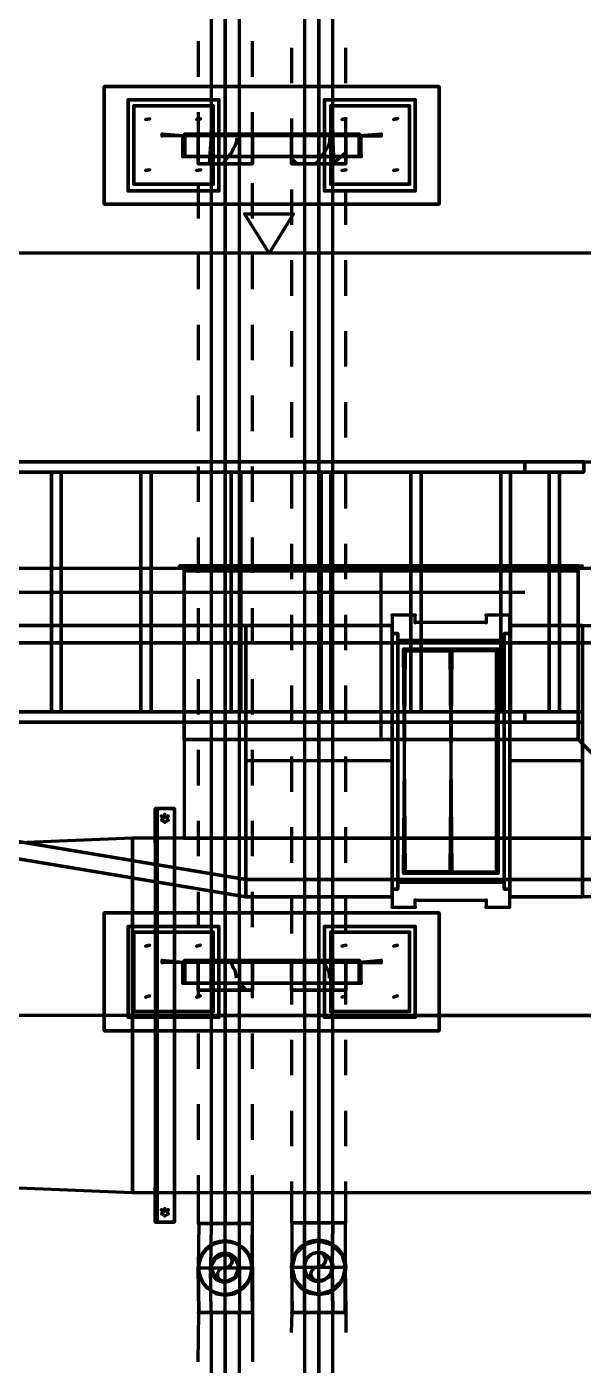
# Model space of a CAD drawing. Extents: x 0 to 1153, y 0 to 816.
# Drawn here: x 424.89 to 434.04, y 579 to 600.99 of the extents above; entities that cross this region are included whole.
import ezdxf

# ---------------------------------------------------------------- set-up
doc = ezdxf.new("R2010")
doc.units = 0
doc.header["$MEASUREMENT"] = 0
for name, color, linetype in [('Electrical', 7, 'Continuous'), ('Hatch', 7, 'Continuous'), ('HVAC', 7, 'Continuous'), ('PIPE', 7, 'Continuous')]:
    doc.layers.add(name, color=color, linetype=linetype)

msp = doc.modelspace()

# ---------------------------------------------------------------- linework, layer by layer
at = {"layer": 'Electrical', "color": 5, "linetype": 'Continuous', "lineweight": 211}
for points in [[(428.879, 597.27), (428.477, 597.916), (429.281, 597.916)], [(440.193, 597.27), (417.555, 597.27), (417.555, 592.095), (440.193, 592.095)]]:
    msp.add_lwpolyline(points, close=True, dxfattribs=at)
at = {"layer": 'Hatch', "color": 5, "linetype": 'Continuous', "lineweight": 211}
msp.add_line((403.204, 591.704), (433.081, 591.704), dxfattribs=at)
for points in [[(433.081, 593.672), (433.081, 593.841), (403.204, 593.841), (433.081, 593.841), (433.081, 593.672), (403.204, 593.672), (403.204, 593.841), (403.204, 593.672), (433.081, 593.672), (433.081, 593.841), (433.081, 593.672), (434.054, 593.672), (434.054, 593.841), (434.054, 593.672)], [(425.302, 589.735), (425.302, 593.672), (425.461, 593.672), (425.302, 593.672), (425.302, 589.735), (425.461, 589.735)], [(426.773, 589.735), (426.773, 593.672), (426.942, 593.672), (426.773, 593.672), (426.773, 589.735), (426.942, 589.735)], [(428.255, 589.735), (428.255, 593.672), (428.413, 593.672), (428.255, 593.672), (428.255, 589.735), (428.413, 589.735)], [(429.736, 589.735), (429.736, 593.672), (429.895, 593.672), (429.736, 593.672), (429.736, 589.735), (429.895, 589.735)], [(431.207, 589.735), (431.207, 593.672), (431.377, 593.672), (431.207, 593.672), (431.207, 589.735), (431.377, 589.735)], [(432.689, 589.735), (432.689, 593.672), (432.848, 593.672), (432.689, 593.672), (432.689, 589.735), (432.848, 589.735)], [(433.652, 589.735), (433.652, 593.672), (433.483, 593.672), (433.483, 589.735), (433.483, 593.672), (433.652, 593.672), (433.652, 589.735), (433.483, 589.735)], [(403.204, 589.566), (403.204, 589.735), (403.204, 589.566), (402.23, 589.566), (401.267, 588.603), (400.293, 588.603), (401.267, 588.603), (402.23, 589.566), (403.204, 589.566), (433.081, 589.566)]]:
    msp.add_lwpolyline(points, close=True, dxfattribs=at)
for points in [[(425.461, 589.735), (425.461, 593.672), (425.461, 589.735)], [(426.942, 589.735), (426.942, 593.672), (426.942, 589.735)], [(428.413, 589.735), (428.413, 593.672), (428.413, 589.735)], [(429.895, 589.735), (429.895, 593.672), (429.895, 589.735)], [(431.377, 589.735), (431.377, 593.672), (431.377, 589.735)], [(432.848, 589.735), (432.848, 593.672), (432.848, 589.735)], [(434.054, 593.841), (433.081, 593.841), (435.991, 593.841)], [(350.859, 588.603), (386.683, 588.603), (386.683, 588.761), (386.683, 588.603), (400.198, 588.603), (400.198, 588.761), (400.293, 588.761), (400.293, 588.603), (400.293, 588.761), (401.267, 588.761), (402.23, 589.735), (403.204, 589.735), (433.081, 589.735), (433.081, 589.566), (434.054, 589.566)], [(434.054, 589.735), (433.081, 589.735), (403.204, 589.735)], [(434.054, 589.566), (433.081, 589.566), (433.081, 589.735), (434.054, 589.735)], [(433.081, 589.735), (433.081, 589.566), (433.081, 589.735)]]:
    msp.add_lwpolyline(points, dxfattribs=at)
at = {"layer": 'HVAC', "color": 6, "linetype": 'Continuous', "lineweight": 211}
for p, q in [((429.334, 598.741), (429.249, 598.826)), ((430.72, 589.28), (430.72, 592.053)), ((430.9, 588.931), (428.498, 588.931)), ((434.033, 588.931), (432.837, 588.931)), ((430.138, 585.597), (430.086, 585.65)), ((428.509, 585.163), (428.392, 585.279))]:
    msp.add_line(p, q, dxfattribs=at)
msp.add_lwpolyline([(352.933, 582.168), (394.674, 582.168), (398.547, 581.999), (422.751, 581.999), (426.635, 581.84), (450.31, 581.84, 0.414674), (457.105, 588.634), (457.105, 605.123), (457.105, 610.944), (457.105, 614.553), (451.284, 614.553), (451.284, 610.944), (451.284, 605.123), (451.284, 588.634), (454.194, 588.634), (454.194, 605.123), (454.194, 588.634, -0.414213), (450.31, 584.75), (426.635, 584.75), (450.31, 584.75), (450.31, 581.84), (450.31, 587.661), (450.31, 584.75)], format="xyb", dxfattribs=at)
for points in [[(431.673, 600.011), (431.673, 598.075), (431.673, 600.011), (426.17, 600.011), (426.17, 598.075), (426.17, 600.011)], [(426.561, 598.297), (426.561, 599.789), (428.054, 599.789), (428.054, 598.297), (426.561, 598.297), (428.054, 598.297), (428.054, 599.789), (426.561, 599.789)], [(426.656, 599.694), (427.958, 599.694), (427.958, 598.403), (426.656, 598.403), (426.656, 599.694), (426.656, 598.403), (427.958, 598.403), (427.958, 599.694)], [(429.789, 598.297), (429.789, 599.789), (431.281, 599.789), (431.281, 598.297), (429.789, 598.297), (431.281, 598.297), (431.281, 599.789), (429.789, 599.789)], [(431.186, 599.694), (431.186, 598.403), (429.895, 598.403), (429.895, 599.694), (431.186, 599.694), (429.895, 599.694), (429.895, 598.403), (431.186, 598.403)], [(427.461, 599.197), (427.493, 599.228), (427.493, 598.858), (427.461, 598.858), (427.461, 599.197), (427.122, 599.197), (427.122, 599.228), (427.461, 599.197), (427.461, 598.858), (427.493, 598.858), (427.461, 599.197), (427.122, 599.228)], [(427.122, 599.197), (427.122, 599.197), (427.122, 599.228)], [(430.392, 598.858), (430.361, 598.858), (430.392, 598.858), (430.361, 599.228), (430.361, 598.858), (430.392, 598.858), (430.392, 599.197), (430.72, 599.197), (430.72, 599.228), (430.361, 599.197), (427.493, 599.197), (430.361, 599.228), (430.361, 598.858), (427.493, 598.858), (427.493, 599.228), (430.361, 599.228), (427.493, 599.228), (427.493, 598.858), (430.361, 598.858), (430.361, 599.228)], [(427.715, 598.741), (428.604, 598.741), (427.715, 598.741), (427.715, 599.228), (428.604, 599.228), (427.715, 599.228)], [(427.927, 598.741), (427.927, 599.228), (427.895, 598.741)], [(429.249, 598.741), (430.138, 598.741), (429.249, 598.741), (429.249, 599.228), (430.138, 599.228), (429.249, 599.228)], [(430.392, 599.197), (430.392, 599.197), (430.361, 599.228)], [(430.72, 599.228), (430.72, 599.197), (430.72, 599.228), (430.392, 599.197)], [(427.493, 598.858), (427.493, 598.858), (427.461, 598.858)], [(433.959, 592.116), (427.482, 592.116), (433.959, 592.116), (427.482, 592.116), (433.959, 592.137), (433.959, 592.053), (433.959, 592.137), (433.959, 592.053), (433.959, 592.137), (427.482, 592.137), (427.482, 592.053), (427.482, 592.137), (427.482, 592.053), (427.482, 592.116), (427.408, 592.116), (427.482, 592.137), (427.482, 592.116), (427.482, 592.137), (427.408, 592.137), (427.408, 592.116), (427.408, 592.137), (427.482, 592.116), (427.482, 592.053), (427.482, 592.137), (433.959, 592.116), (434.033, 592.116), (433.959, 592.137), (433.959, 592.053), (433.959, 592.116), (433.959, 592.053), (427.482, 592.053), (433.959, 592.053), (427.482, 592.053), (427.482, 592.116), (427.482, 592.053), (433.959, 592.053), (433.959, 592.116), (427.482, 592.116), (433.959, 592.116), (427.482, 592.116), (433.959, 592.137), (427.482, 592.137), (433.959, 592.137), (434.033, 592.137), (434.033, 592.137)], [(427.482, 589.28), (427.482, 587.661), (435.568, 587.661), (433.959, 589.28), (427.482, 589.28), (427.482, 587.661), (435.568, 587.661), (433.959, 589.28), (427.482, 589.28), (427.482, 589.28), (427.482, 587.661), (435.568, 587.661), (433.959, 589.28), (427.482, 589.28), (427.482, 587.661), (435.568, 587.661), (433.959, 589.28), (427.482, 589.28), (427.482, 589.28), (427.482, 587.661), (435.568, 587.661), (433.959, 589.28), (427.482, 589.28), (427.482, 587.661), (435.568, 587.661), (433.959, 589.28), (433.959, 592.053), (433.959, 589.28), (427.482, 589.28), (433.959, 589.28), (427.482, 589.28), (427.482, 592.053), (433.959, 592.053), (427.482, 592.053)], [(427.482, 592.053), (433.959, 592.053), (427.482, 592.053), (433.959, 592.053)], [(432.837, 591.323), (432.446, 591.323), (432.446, 591.206), (431.281, 591.206), (431.281, 591.323), (430.9, 591.323), (430.9, 586.528), (431.281, 586.528), (431.281, 586.645), (432.446, 586.645), (432.446, 586.528), (432.837, 586.528), (432.837, 591.323), (432.446, 591.323), (432.446, 591.206), (431.281, 591.206), (431.281, 591.323), (430.9, 591.323), (430.9, 586.528), (431.281, 586.528), (431.281, 586.645), (432.446, 586.645), (432.446, 586.528), (432.837, 586.528)], [(430.9, 591.153), (430.9, 586.698), (430.9, 591.153), (428.498, 591.153), (428.498, 586.698), (428.498, 591.153), (428.498, 586.698), (424.624, 587.343), (424.624, 591.153), (424.624, 587.343), (428.498, 586.698), (428.498, 591.153), (424.624, 591.153), (424.074, 591.153), (424.624, 591.153), (428.498, 591.153)], [(430.9, 586.825), (430.9, 591.026), (430.996, 591.026), (430.9, 591.026), (430.9, 586.825), (430.996, 586.825)], [(432.742, 586.825), (432.742, 591.026), (432.837, 591.026), (432.742, 591.026), (432.742, 586.825), (432.837, 586.825)], [(428.498, 586.983), (428.498, 590.868), (424.624, 590.868), (424.624, 587.629), (424.624, 590.868), (428.498, 590.868), (428.498, 586.983), (424.624, 587.629)], [(430.996, 586.941), (430.996, 590.91), (432.742, 590.91), (430.996, 590.91), (430.996, 586.941), (432.742, 586.941)], [(434.033, 590.868), (432.837, 590.868), (434.033, 590.868), (434.033, 586.983)], [(431.853, 587.11), (431.123, 587.11), (431.091, 590.772), (432.647, 590.772), (432.647, 587.079), (431.091, 587.079), (431.123, 590.741), (431.853, 590.741), (431.885, 587.11), (432.615, 587.11), (432.615, 590.741), (431.885, 590.741)], [(427.038, 588.148), (427.038, 581.353), (427.006, 588.148), (427.323, 588.148), (427.006, 588.148), (427.006, 581.353), (427.323, 581.353), (427.006, 581.353)], [(431.673, 586.433), (431.673, 584.496), (431.673, 586.433), (426.17, 586.433), (426.17, 584.496), (426.17, 586.433)], [(426.561, 584.719), (426.561, 586.211), (428.054, 586.211), (428.054, 584.719), (426.561, 584.719), (428.054, 584.719), (428.054, 586.211), (426.561, 586.211)], [(429.789, 584.719), (429.789, 586.211), (431.281, 586.211), (431.281, 584.719), (429.789, 584.719), (431.281, 584.719), (431.281, 586.211), (429.789, 586.211)], [(426.656, 586.116), (427.958, 586.116), (427.958, 584.814), (426.656, 584.814), (426.656, 586.116), (426.656, 584.814), (427.958, 584.814), (427.958, 586.116)], [(431.186, 586.116), (431.186, 584.814), (429.895, 584.814), (429.895, 586.116), (431.186, 586.116), (429.895, 586.116), (429.895, 584.814), (431.186, 584.814)], [(427.461, 585.618), (427.493, 585.65), (427.493, 585.279), (427.461, 585.279), (427.461, 585.618), (427.122, 585.618), (427.122, 585.65), (427.461, 585.618), (427.461, 585.279), (427.493, 585.279), (427.461, 585.618), (427.122, 585.65)], [(427.122, 585.618), (427.122, 585.618), (427.122, 585.65)], [(430.392, 585.279), (430.361, 585.279), (430.392, 585.279), (430.361, 585.65), (430.361, 585.279), (430.392, 585.279), (430.392, 585.618), (430.72, 585.618), (430.72, 585.65), (430.361, 585.618), (427.493, 585.618), (430.361, 585.65), (430.361, 585.279), (427.493, 585.279), (427.493, 585.65), (430.361, 585.65), (427.493, 585.65), (427.493, 585.279), (430.361, 585.279), (430.361, 585.65)], [(427.715, 585.163), (428.604, 585.163), (427.715, 585.163), (427.715, 585.65), (428.604, 585.65), (427.715, 585.65)], [(429.249, 585.163), (430.138, 585.163), (429.249, 585.163), (429.249, 585.65), (430.138, 585.65), (429.249, 585.65)], [(430.392, 585.618), (430.392, 585.618), (430.361, 585.65)], [(430.72, 585.65), (430.72, 585.618), (430.72, 585.65), (430.392, 585.618)], [(427.493, 585.279), (427.493, 585.279), (427.461, 585.279)]]:
    msp.add_lwpolyline(points, close=True, dxfattribs=at)
for points in [[(426.561, 599.789), (426.561, 599.789), (426.561, 599.789)], [(427.958, 599.694), (427.958, 599.694), (427.958, 599.694)], [(428.054, 599.789), (428.054, 599.789), (428.054, 599.789)], [(429.789, 599.789), (429.789, 599.789), (429.789, 599.789)], [(429.895, 599.694), (429.895, 599.694), (429.895, 599.694)], [(431.281, 599.789), (431.281, 599.789), (431.281, 599.789)], [(426.847, 599.466), (426.919, 599.478), (426.847, 599.466), (426.919, 599.478), (426.847, 599.466), (426.919, 599.478), (426.919, 599.478)], [(427.683, 599.466), (427.755, 599.478), (427.683, 599.466), (427.755, 599.478), (427.683, 599.466), (427.755, 599.478), (427.755, 599.478)], [(430.075, 599.466), (430.146, 599.481), (430.075, 599.466), (430.146, 599.481), (430.075, 599.466), (430.146, 599.481), (430.146, 599.481)], [(430.922, 599.466), (430.993, 599.481), (430.922, 599.466), (430.993, 599.481), (430.922, 599.466), (430.993, 599.481), (430.993, 599.481)], [(428.35, 599.165), (428.339, 599.091), (428.318, 599.027), (428.286, 598.985), (428.265, 598.932), (428.233, 598.89), (428.202, 598.847), (428.128, 598.763), (428.128, 598.752)], [(428.392, 599.228), (428.392, 598.741), (428.392, 599.228)], [(428.604, 599.228), (428.604, 598.741), (428.604, 599.228)], [(429.461, 598.741), (429.461, 599.228), (429.461, 598.741)], [(429.874, 599.165), (429.874, 599.101), (429.853, 599.038), (429.821, 598.985), (429.789, 598.932), (429.757, 598.89), (429.726, 598.847), (429.694, 598.805), (429.662, 598.763), (429.652, 598.752)], [(429.948, 598.741), (429.927, 599.228), (429.927, 598.741), (430.138, 598.932)], [(430.138, 599.228), (430.138, 598.741), (430.138, 599.228)], [(426.847, 598.63), (426.919, 598.642), (426.847, 598.63), (426.919, 598.642), (426.847, 598.63), (426.919, 598.642), (426.919, 598.642)], [(427.683, 598.63), (427.755, 598.642), (427.683, 598.63), (427.755, 598.642), (427.683, 598.63), (427.755, 598.642), (427.755, 598.642)], [(430.075, 598.63), (430.147, 598.642), (430.075, 598.63), (430.147, 598.642), (430.075, 598.63), (430.147, 598.642), (430.147, 598.642)], [(430.922, 598.63), (430.994, 598.642), (430.922, 598.63), (430.994, 598.642), (430.922, 598.63), (430.994, 598.642), (430.994, 598.642)], [(426.656, 598.403), (426.656, 598.403), (426.656, 598.403)], [(427.958, 598.403), (427.958, 598.403), (427.958, 598.403)], [(428.054, 598.297), (428.054, 598.297), (428.054, 598.297)], [(429.895, 598.403), (429.895, 598.403), (429.895, 598.403)], [(431.186, 598.403), (431.186, 598.403), (431.186, 598.403)], [(431.281, 598.297), (431.281, 598.297), (431.281, 598.297)], [(426.17, 598.075), (431.673, 598.075), (426.17, 598.075)], [(430.9, 591.323), (430.9, 591.323), (430.9, 591.323)], [(431.281, 591.323), (431.281, 591.323), (431.281, 591.323)], [(432.446, 591.323), (432.446, 591.323), (432.446, 591.323)], [(430.996, 586.825), (430.996, 591.026), (430.996, 586.825)], [(431.281, 591.206), (431.281, 591.206), (431.281, 591.206)], [(432.446, 591.206), (432.446, 591.206), (432.446, 591.206)], [(435.007, 586.698), (434.033, 586.698), (432.837, 586.698), (434.033, 586.698), (434.033, 591.153), (434.033, 586.698), (434.033, 591.153), (432.837, 591.153), (432.837, 586.698), (432.837, 591.153), (434.033, 591.153), (435.007, 591.153)], [(432.837, 586.825), (432.837, 591.026), (432.837, 586.825)], [(435.007, 586.698), (434.033, 586.698), (434.033, 591.153), (435.007, 591.153)], [(435.007, 590.868), (434.033, 590.868), (434.033, 586.983), (432.837, 586.983), (432.837, 590.868), (432.837, 586.983), (432.837, 590.868), (430.9, 590.868), (432.837, 590.868), (432.837, 586.983), (430.9, 586.983), (432.837, 586.983), (432.837, 590.868), (430.9, 590.868), (430.9, 586.983), (430.9, 590.868), (428.498, 590.868), (430.9, 590.868), (430.9, 586.983), (430.9, 590.868), (432.837, 590.868), (432.837, 586.983), (430.9, 586.983), (428.498, 586.983), (428.498, 590.868), (428.498, 586.983), (430.9, 586.983), (432.837, 586.983), (434.033, 586.983), (434.033, 590.868), (435.007, 590.868)], [(430.9, 586.983), (430.9, 590.868), (430.9, 586.983)], [(432.742, 586.941), (432.742, 590.91), (432.742, 586.941)], [(427.112, 587.957), (427.174, 588.028), (427.112, 587.957), (427.174, 588.028), (427.112, 587.957), (427.174, 588.028), (427.217, 587.957), (427.174, 588.028), (427.112, 587.957), (427.165, 587.925), (427.217, 587.957), (427.174, 588.028), (427.112, 587.957), (427.165, 587.925), (427.217, 587.957), (427.174, 588.028), (427.112, 587.957), (427.165, 587.925), (427.217, 587.957), (427.174, 588.028), (427.112, 587.957), (427.165, 587.925), (427.217, 587.957), (427.174, 588.028), (427.112, 587.957), (427.165, 587.925), (427.217, 587.957), (427.174, 588.028), (427.112, 587.957), (427.165, 587.925), (427.217, 587.957), (427.174, 588.028), (427.112, 587.957), (427.165, 587.925)], [(427.323, 581.353), (427.323, 588.148), (427.323, 581.353)], [(450.31, 587.661), (426.635, 587.661), (422.751, 587.502), (398.547, 587.502), (394.674, 587.343), (352.933, 587.343)], [(426.635, 584.75), (426.635, 581.84), (426.635, 584.75), (426.635, 587.661), (426.635, 584.75), (422.751, 584.75), (422.751, 587.502), (422.751, 581.999), (422.751, 584.75), (422.751, 581.999), (422.751, 587.502), (422.751, 584.75), (398.547, 584.75), (422.751, 584.75)], [(426.635, 587.661), (426.635, 581.84), (426.635, 587.661)], [(427.482, 587.661), (427.482, 587.661), (427.482, 587.661)], [(435.007, 586.983), (434.033, 586.983), (435.007, 586.983)], [(428.498, 586.698), (430.9, 586.698), (428.498, 586.698)], [(431.281, 586.645), (431.281, 586.645), (431.281, 586.645)], [(432.446, 586.645), (432.446, 586.645), (432.446, 586.645)], [(430.9, 586.528), (430.9, 586.528), (430.9, 586.528)], [(431.281, 586.528), (431.281, 586.528), (431.281, 586.528)], [(432.446, 586.528), (432.446, 586.528), (432.446, 586.528)], [(426.561, 586.211), (426.561, 586.211), (426.561, 586.211)], [(428.054, 586.211), (428.054, 586.211), (428.054, 586.211)], [(429.789, 586.211), (429.789, 586.211), (429.789, 586.211)], [(431.281, 586.211), (431.281, 586.211), (431.281, 586.211)], [(427.958, 586.116), (427.958, 586.116), (427.958, 586.116)], [(429.895, 586.116), (429.895, 586.116), (429.895, 586.116)], [(426.847, 585.888), (426.917, 585.905), (426.847, 585.888), (426.917, 585.905), (426.847, 585.888), (426.917, 585.905), (426.917, 585.905)], [(427.683, 585.888), (427.753, 585.905), (427.683, 585.888), (427.753, 585.905), (427.683, 585.888), (427.753, 585.905), (427.753, 585.905)], [(430.075, 585.888), (430.145, 585.905), (430.075, 585.888), (430.145, 585.905), (430.075, 585.888), (430.145, 585.905), (430.145, 585.905)], [(430.922, 585.888), (430.992, 585.905), (430.922, 585.888), (430.992, 585.905), (430.922, 585.888), (430.992, 585.905), (430.992, 585.905)], [(427.927, 585.163), (427.927, 585.65), (427.927, 585.163)], [(428.223, 585.65), (428.265, 585.586), (428.286, 585.534), (428.318, 585.491), (428.329, 585.438), (428.339, 585.364)], [(428.392, 585.65), (428.392, 585.163), (428.392, 585.65)], [(428.604, 585.65), (428.604, 585.163), (428.604, 585.65)], [(429.461, 585.163), (429.461, 585.65), (429.461, 585.163)], [(429.874, 585.364), (429.874, 585.428), (429.853, 585.491), (429.821, 585.534), (429.8, 585.586), (429.757, 585.639)], [(429.927, 585.65), (429.927, 585.163), (429.927, 585.65)], [(430.138, 585.65), (430.138, 585.163), (430.138, 585.65)], [(426.847, 585.052), (426.917, 585.069), (426.847, 585.052), (426.917, 585.069), (426.847, 585.052), (426.917, 585.069), (426.917, 585.069)], [(427.683, 585.052), (427.753, 585.069), (427.683, 585.052), (427.753, 585.069), (427.683, 585.052), (427.753, 585.069), (427.753, 585.069)], [(430.075, 585.052), (430.145, 585.069), (430.075, 585.052), (430.145, 585.069), (430.075, 585.052), (430.145, 585.069), (430.145, 585.069)], [(430.922, 585.052), (430.992, 585.069), (430.922, 585.052), (430.992, 585.069), (430.922, 585.052), (430.992, 585.069), (430.992, 585.069)], [(426.656, 584.814), (426.656, 584.814), (426.656, 584.814)], [(427.958, 584.814), (427.958, 584.814), (427.958, 584.814)], [(428.054, 584.719), (428.054, 584.719), (428.054, 584.719)], [(429.895, 584.814), (429.895, 584.814), (429.895, 584.814)], [(431.186, 584.814), (431.186, 584.814), (431.186, 584.814)], [(431.281, 584.719), (431.281, 584.719), (431.281, 584.719)], [(426.17, 584.496), (431.673, 584.496), (426.17, 584.496)], [(427.112, 581.491), (427.174, 581.562), (427.112, 581.491), (427.174, 581.562), (427.112, 581.491), (427.174, 581.562), (427.217, 581.491), (427.174, 581.562), (427.112, 581.491), (427.165, 581.459), (427.217, 581.491), (427.174, 581.562), (427.112, 581.491), (427.165, 581.459), (427.217, 581.491), (427.174, 581.562), (427.112, 581.491), (427.165, 581.459), (427.217, 581.491), (427.174, 581.562), (427.112, 581.491), (427.165, 581.459), (427.217, 581.491), (427.174, 581.562), (427.112, 581.491), (427.165, 581.459), (427.217, 581.491), (427.174, 581.562), (427.112, 581.491), (427.165, 581.459), (427.217, 581.491), (427.174, 581.562), (427.112, 581.491), (427.165, 581.459)]]:
    msp.add_lwpolyline(points, dxfattribs=at)
for p in [(426.561, 599.789), (426.656, 599.694), (427.958, 599.694), (428.054, 599.789), (429.789, 599.789), (429.895, 599.694), (431.186, 599.694), (431.281, 599.789), (427.122, 599.228), (427.122, 599.197), (427.461, 599.197), (427.493, 599.228), (430.361, 599.228), (430.392, 599.197), (430.72, 599.228), (430.72, 599.197), (427.461, 598.858), (427.493, 598.858), (430.361, 598.858), (430.392, 598.858), (426.561, 598.297), (426.656, 598.403), (427.958, 598.403), (428.054, 598.297), (429.789, 598.297), (429.895, 598.403), (431.186, 598.403), (431.281, 598.297), (430.9, 591.323), (431.281, 591.323), (432.446, 591.323), (432.837, 591.323), (431.281, 591.206), (432.446, 591.206), (427.482, 589.28), (427.482, 589.28), (427.482, 589.28), (427.112, 588.021), (427.112, 588.021), (427.112, 588.021), (427.165, 588.052), (427.165, 588.052), (427.165, 588.052), (427.217, 588.021), (427.217, 588.021), (427.217, 588.021), (427.217, 587.957), (427.217, 587.957), (427.217, 587.957), (427.165, 587.925), (427.165, 587.925), (427.165, 587.925), (427.482, 587.661), (427.482, 587.661), (427.482, 587.661), (431.281, 586.645), (432.446, 586.645), (430.9, 586.528), (431.281, 586.528), (432.446, 586.528), (426.561, 586.211), (428.054, 586.211), (429.789, 586.211), (431.281, 586.211), (426.656, 586.116), (427.958, 586.116), (429.895, 586.116), (431.186, 586.116), (427.122, 585.65), (427.122, 585.618), (427.461, 585.618), (427.493, 585.65), (430.361, 585.65), (430.392, 585.618), (430.72, 585.65), (430.72, 585.618), (427.461, 585.279), (427.493, 585.279), (430.361, 585.279), (430.392, 585.279), (426.561, 584.719), (426.656, 584.814), (427.958, 584.814), (428.054, 584.719), (429.789, 584.719), (429.895, 584.814), (431.186, 584.814), (431.281, 584.719), (427.112, 581.554), (427.112, 581.554), (427.112, 581.554), (427.165, 581.575), (427.165, 581.575), (427.165, 581.575), (427.217, 581.554), (427.217, 581.554), (427.217, 581.554), (427.165, 581.459), (427.165, 581.459), (427.165, 581.459), (427.217, 581.491), (427.217, 581.491), (427.217, 581.491)]:
    msp.add_point(p, dxfattribs=at)
at = {"layer": 'PIPE', "color": 220, "linetype": 'Continuous', "lineweight": 211}
for p, q in [((427.715, 600.752), (427.715, 600.17)), ((428.604, 600.17), (428.604, 600.752)), ((427.715, 599.588), (427.715, 599.006)), ((428.604, 599.006), (428.604, 599.588)), ((427.715, 598.424), (427.715, 597.842)), ((428.604, 597.842), (428.604, 598.424)), ((427.715, 597.26), (427.715, 596.678)), ((428.604, 596.678), (428.604, 597.26)), ((427.715, 596.096), (427.715, 595.514)), ((428.604, 595.514), (428.604, 596.096)), ((427.715, 594.932), (427.715, 594.349)), ((428.604, 594.349), (428.604, 594.932)), ((427.715, 593.767), (427.715, 593.185)), ((428.604, 593.185), (428.604, 593.767)), ((427.715, 592.603), (427.715, 592.021)), ((428.604, 592.021), (428.604, 592.603)), ((427.715, 591.439), (427.715, 590.857)), ((428.604, 590.857), (428.604, 591.439)), ((427.715, 590.275), (427.715, 589.693)), ((428.604, 589.693), (428.604, 590.275)), ((427.715, 589.111), (427.715, 588.529)), ((428.604, 588.529), (428.604, 589.111)), ((427.715, 587.946), (427.715, 587.364)), ((428.604, 587.364), (428.604, 587.946)), ((427.715, 586.782), (427.715, 586.2)), ((428.604, 586.2), (428.604, 586.782)), ((427.715, 585.618), (427.715, 585.036)), ((428.604, 585.036), (428.604, 585.618)), ((427.715, 584.454), (427.715, 583.872)), ((428.604, 583.872), (428.604, 584.454)), ((427.715, 583.29), (427.715, 582.708)), ((428.604, 582.708), (428.604, 583.29))]:
    msp.add_line(p, q, dxfattribs=at)
at = {"layer": 'PIPE', "color": 4, "linetype": 'Continuous', "lineweight": 211}
for p, q in [((429.249, 600.646), (429.249, 600.064)), ((430.138, 600.064), (430.138, 600.646)), ((429.249, 599.482), (429.249, 598.9)), ((430.138, 598.9), (430.138, 599.482)), ((429.249, 598.318), (429.249, 597.736)), ((430.138, 597.736), (430.138, 598.318)), ((429.249, 597.154), (429.249, 596.572)), ((430.138, 596.572), (430.138, 597.154)), ((429.249, 595.99), (429.249, 595.408)), ((430.138, 595.408), (430.138, 595.99)), ((429.249, 594.826), (429.249, 594.244)), ((430.138, 594.244), (430.138, 594.826)), ((429.249, 593.661), (429.249, 593.079)), ((430.138, 593.079), (430.138, 593.661)), ((429.249, 592.497), (429.249, 591.915)), ((430.138, 591.915), (430.138, 592.497)), ((429.249, 591.333), (429.249, 590.751)), ((430.138, 590.751), (430.138, 591.333)), ((429.249, 590.169), (429.249, 589.587)), ((430.138, 589.587), (430.138, 590.169)), ((429.249, 589.005), (429.249, 588.423)), ((430.138, 588.423), (430.138, 589.005)), ((429.249, 587.841), (429.249, 587.259)), ((430.138, 587.259), (430.138, 587.841)), ((429.249, 586.677), (429.249, 586.094)), ((430.138, 586.094), (430.138, 586.677)), ((429.249, 585.512), (429.249, 584.93)), ((430.138, 584.93), (430.138, 585.512)), ((429.249, 584.348), (429.249, 583.766)), ((430.138, 583.766), (430.138, 584.348)), ((429.249, 583.184), (429.249, 582.602)), ((430.138, 582.602), (430.138, 583.184)), ((429.461, 581.343), (429.927, 581.343))]:
    msp.add_line(p, q, dxfattribs=at)
at = {"layer": 'PIPE', "color": 200, "linetype": 'Continuous', "lineweight": 211}
msp.add_line((427.927, 581.332), (428.392, 581.332), dxfattribs=at)
at = {"layer": 'PIPE', "color": 230, "linetype": 'Continuous', "lineweight": 211}
for p, q in [((428.159, 580.178), (428.159, 581.025)), ((427.736, 580.602), (428.583, 580.602))]:
    msp.add_line(p, q, dxfattribs=at)
at = {"layer": 'PIPE', "color": 110, "linetype": 'Continuous', "lineweight": 211}
for p, q in [((429.694, 580.189), (429.694, 581.025)), ((429.271, 580.612), (430.117, 580.612))]:
    msp.add_line(p, q, dxfattribs=at)
at = {"layer": 'PIPE', "color": 200, "linetype": 'Continuous', "lineweight": 211}
for points in [[(427.927, 605.61), (428.392, 605.61), (427.927, 605.61), (427.927, 581.332), (428.392, 581.332), (428.392, 605.61)], [(428.159, 579.871), (428.159, 580.602), (428.159, 581.332)], [(427.927, 579.871), (428.392, 579.871), (427.927, 579.871), (427.927, 562.525), (428.392, 562.525), (428.392, 579.871)]]:
    msp.add_lwpolyline(points, dxfattribs=at)
at = {"layer": 'PIPE', "color": 230, "linetype": 'Continuous', "lineweight": 211}
for points in [[(428.159, 605.61), (428.159, 581.332), (428.159, 605.61)], [(428.159, 579.871), (428.159, 562.525), (428.159, 579.871)]]:
    msp.add_lwpolyline(points, dxfattribs=at)
at = {"layer": 'PIPE', "color": 4, "linetype": 'Continuous', "lineweight": 211}
for points in [[(429.461, 603.059), (429.927, 603.059), (429.461, 603.059), (429.461, 581.343), (429.927, 581.343), (429.927, 603.059)], [(429.249, 582.02), (429.249, 581.343), (430.138, 581.343), (430.138, 582.02)], [(429.689, 580.856), (429.746, 580.849), (429.798, 580.829), (429.857, 580.786), (429.798, 580.829), (429.746, 580.849), (429.689, 580.856), (429.746, 580.849), (429.81, 580.734), (429.797, 580.678), (429.76, 580.636), (429.669, 580.621), (429.768, 580.642), (429.804, 580.695), (429.809, 580.754), (429.857, 580.786), (429.891, 580.743), (429.915, 580.693), (429.926, 580.637), (429.924, 580.579), (429.908, 580.525), (429.881, 580.477), (429.844, 580.437), (429.798, 580.406), (429.746, 580.386), (429.689, 580.379), (429.633, 580.393), (429.59, 580.429), (429.568, 580.481), (429.573, 580.54), (429.603, 580.587), (429.65, 580.617), (429.669, 580.621)], [(429.461, 579.871), (429.927, 579.871), (429.461, 579.871), (429.461, 564.663), (429.927, 564.663), (429.927, 579.871)]]:
    msp.add_lwpolyline(points, dxfattribs=at)
at = {"layer": 'PIPE', "color": 110, "linetype": 'Continuous', "lineweight": 211}
for points in [[(429.694, 603.059), (429.694, 581.343), (429.694, 603.059)], [(429.694, 579.871), (429.694, 564.663), (429.694, 579.871)]]:
    msp.add_lwpolyline(points, dxfattribs=at)
at = {"layer": 'PIPE', "color": 220, "linetype": 'Continuous', "lineweight": 211}
for points in [[(427.715, 582.126), (427.715, 581.332), (428.604, 581.332), (428.604, 582.126)], [(427.725, 581.332), (428.604, 581.332), (427.725, 581.332)], [(427.715, 579.057), (427.725, 579.871), (427.715, 580.602), (427.725, 580.528), (427.747, 580.453), (427.778, 580.379), (427.821, 580.316), (427.874, 580.263), (427.937, 580.221), (428.011, 580.178), (428.085, 580.168), (428.159, 580.157), (428.233, 580.168), (428.308, 580.178), (428.382, 580.221), (428.445, 580.263), (428.498, 580.316), (428.54, 580.379), (428.572, 580.453), (428.593, 580.528), (428.604, 580.602), (428.604, 579.871), (428.604, 579.057)]]:
    msp.add_lwpolyline(points, dxfattribs=at)
at = {"layer": 'PIPE', "color": 3, "linetype": 'Continuous', "lineweight": 211}
for points in [[(430.128, 581.343), (430.128, 580.612), (430.075, 580.39), (429.906, 580.231), (429.694, 580.168), (429.472, 580.231), (429.313, 580.401), (429.26, 580.612, -0.414251), (429.694, 581.046), (429.916, 580.983), (430.075, 580.824), (430.128, 580.612, 0.414216), (429.689, 581.057), (429.482, 580.993), (429.313, 580.834), (429.26, 580.612), (429.26, 581.343)], [(429.689, 580.856), (429.746, 580.849), (429.798, 580.829), (429.857, 580.786), (429.798, 580.829), (429.746, 580.849), (429.689, 580.856), (429.746, 580.849), (429.81, 580.734), (429.797, 580.678), (429.76, 580.636), (429.708, 580.614), (429.768, 580.642), (429.804, 580.695), (429.809, 580.754), (429.857, 580.786), (429.891, 580.743), (429.915, 580.693), (429.916, 580.618), (429.898, 580.529), (429.881, 580.477), (429.844, 580.437), (429.798, 580.406), (429.746, 580.386), (429.689, 580.379), (429.633, 580.393), (429.59, 580.429), (429.568, 580.481), (429.573, 580.54), (429.603, 580.587), (429.65, 580.617), (429.745, 580.626), (429.797, 580.678), (429.81, 580.734), (429.797, 580.79), (429.746, 580.849), (429.689, 580.856, -0.414282), (429.916, 580.618), (429.927, 579.871), (429.916, 580.618, 0.414282), (429.689, 580.856, 0.414312), (429.462, 580.618, 0.414245), (429.689, 580.391, -0.414245), (429.461, 580.612), (429.461, 579.871), (429.46, 580.618, -0.414312), (429.689, 580.856, 0.414312), (429.462, 580.618, 0.414245), (429.689, 580.391, -0.414245), (429.46, 580.618, -0.414312), (429.689, 580.856, -0.414282), (429.916, 580.618), (429.927, 581.343), (429.916, 580.618, 0.414282), (429.689, 580.856, -0.414282), (429.916, 580.618), (429.927, 579.871), (429.916, 580.618, 0.414282), (429.689, 580.856, 0.414312), (429.462, 580.618, 0.414245), (429.689, 580.391, -0.414245), (429.461, 580.612), (429.461, 579.871), (429.46, 580.618, -0.414312), (429.689, 580.856, 0.414312), (429.462, 580.618, 0.414245), (429.689, 580.391, -0.414245), (429.46, 580.618, -0.414312), (429.689, 580.856, -0.414282), (429.916, 580.618), (429.927, 581.343), (429.916, 580.618, 0.414282), (429.689, 580.856, 0.414156), (429.451, 580.618, 0.414228), (429.689, 580.38), (429.761, 580.402), (429.808, 580.424), (429.85, 580.457), (429.898, 580.529), (429.916, 580.618), (429.898, 580.529), (429.837, 580.445), (429.777, 580.408), (429.726, 580.393), (429.808, 580.424), (429.861, 580.469), (429.898, 580.529), (429.916, 580.618), (429.898, 580.529), (429.837, 580.445), (429.777, 580.408), (429.726, 580.393), (429.808, 580.424), (429.861, 580.469), (429.898, 580.529), (429.916, 580.618), (429.898, 580.529), (429.837, 580.445), (429.777, 580.408), (429.726, 580.393), (429.808, 580.424), (429.861, 580.469), (429.898, 580.529), (429.916, 580.618), (429.898, 580.529), (429.837, 580.445), (429.777, 580.408), (429.726, 580.393), (429.808, 580.424), (429.861, 580.469), (429.898, 580.529), (429.916, 580.618), (429.898, 580.529), (429.837, 580.445), (429.777, 580.408), (429.726, 580.393), (429.808, 580.424), (429.861, 580.469), (429.898, 580.529), (429.916, 580.618), (429.898, 580.529), (429.837, 580.445), (429.777, 580.408), (429.726, 580.393), (429.808, 580.424), (429.861, 580.469), (429.898, 580.529), (429.916, 580.618), (429.898, 580.529), (429.837, 580.445), (429.777, 580.408), (429.726, 580.393), (429.808, 580.424), (429.861, 580.469), (429.898, 580.529), (429.916, 580.618)], [(427.725, 581.332), (427.715, 580.607, 0.414145), (428.154, 580.168, 0.414216), (428.593, 580.607), (428.604, 581.332)], [(427.916, 580.607), (427.933, 580.662), (427.916, 580.607), (427.933, 580.662), (427.952, 580.712), (427.981, 580.755), (428.02, 580.791), (428.065, 580.817), (428.117, 580.831), (428.226, 580.823), (428.274, 580.8), (428.315, 580.768), (428.347, 580.727), (428.37, 580.679), (428.381, 580.626), (428.379, 580.57), (428.364, 580.518), (428.338, 580.473), (428.302, 580.434), (428.259, 580.405), (428.209, 580.386), (428.154, 580.369), (428.209, 580.386), (428.274, 580.414), (428.338, 580.473), (428.37, 580.535), (428.392, 580.602), (428.329, 580.75), (428.154, 580.834), (428.226, 580.823), (428.159, 580.834), (428.011, 580.771), (427.916, 580.607), (427.99, 580.443), (428.154, 580.369), (428.318, 580.432), (428.392, 580.602), (428.392, 579.871), (427.927, 579.871), (427.916, 580.607), (427.933, 580.662), (427.916, 580.607), (427.933, 580.662), (427.952, 580.712), (427.981, 580.755), (428.02, 580.791), (428.065, 580.817), (428.117, 580.831), (428.226, 580.823), (428.274, 580.8), (428.315, 580.768), (428.347, 580.727), (428.37, 580.679), (428.381, 580.626), (428.379, 580.57), (428.364, 580.518), (428.338, 580.473), (428.302, 580.434), (428.259, 580.405), (428.209, 580.386), (428.154, 580.369), (428.209, 580.386), (428.274, 580.414), (428.338, 580.473), (428.37, 580.535), (428.392, 580.602), (428.329, 580.75), (428.159, 580.834), (428.011, 580.771), (427.916, 580.607), (427.99, 580.443), (428.154, 580.369), (428.318, 580.432), (428.382, 580.607), (428.37, 580.535), (428.338, 580.473), (428.302, 580.434), (428.259, 580.405), (428.209, 580.386), (428.154, 580.369), (428.209, 580.386), (428.274, 580.414), (428.338, 580.473), (428.37, 580.535), (428.392, 580.602), (428.392, 579.871), (427.927, 579.871), (428.392, 579.871), (427.927, 579.871), (427.916, 580.607), (427.933, 580.662), (427.97, 580.741), (428.006, 580.78), (428.049, 580.809), (428.099, 580.828), (428.154, 580.834), (428.209, 580.828), (428.259, 580.809), (428.302, 580.78), (428.338, 580.741), (428.364, 580.696), (428.379, 580.644), (428.329, 580.443), (428.154, 580.369), (428.011, 580.432), (427.916, 580.607), (427.99, 580.75), (428.159, 580.834), (428.318, 580.771), (428.382, 580.607), (428.37, 580.535), (428.338, 580.473), (428.302, 580.434), (428.259, 580.405), (428.209, 580.386), (428.154, 580.369), (428.209, 580.386), (428.274, 580.414), (428.338, 580.473), (428.37, 580.535), (428.392, 580.602), (428.392, 581.332), (427.927, 581.332), (427.916, 580.607), (427.933, 580.662), (427.97, 580.741), (428.006, 580.78), (428.049, 580.809), (428.099, 580.828), (428.154, 580.834), (428.209, 580.828), (428.259, 580.809), (428.302, 580.78), (428.338, 580.741), (428.364, 580.696), (428.379, 580.644), (428.329, 580.443), (428.154, 580.369), (428.011, 580.432), (427.916, 580.607), (427.99, 580.75), (428.154, 580.834), (428.226, 580.823), (428.159, 580.834), (428.318, 580.771), (428.392, 580.602), (428.392, 581.332), (427.927, 581.332), (428.392, 581.332), (427.927, 581.332), (427.916, 580.607), (427.933, 580.662), (427.916, 580.607), (427.933, 580.662), (427.952, 580.712), (427.981, 580.755), (428.02, 580.791), (428.065, 580.817), (428.117, 580.831), (428.226, 580.823), (428.274, 580.8), (428.315, 580.768), (428.347, 580.727), (428.37, 580.679), (428.381, 580.626), (428.379, 580.57), (428.364, 580.518), (428.338, 580.473), (428.302, 580.434), (428.259, 580.405), (428.209, 580.386), (428.154, 580.369), (428.209, 580.386), (428.274, 580.414), (428.338, 580.473), (428.37, 580.535), (428.392, 580.602), (428.329, 580.75), (428.154, 580.834), (428.226, 580.823), (428.159, 580.834), (428.011, 580.771), (427.916, 580.607), (427.99, 580.443), (428.154, 580.369), (428.318, 580.432), (428.392, 580.602), (428.392, 579.871), (427.927, 579.871), (427.916, 580.607), (427.933, 580.662), (427.916, 580.607), (427.933, 580.662), (427.952, 580.712), (427.981, 580.755), (428.02, 580.791), (428.065, 580.817), (428.117, 580.831), (428.226, 580.823), (428.274, 580.8), (428.315, 580.768), (428.347, 580.727), (428.37, 580.679), (428.381, 580.626), (428.379, 580.57), (428.364, 580.518), (428.338, 580.473), (428.302, 580.434), (428.259, 580.405), (428.209, 580.386), (428.154, 580.369), (428.209, 580.386), (428.274, 580.414), (428.338, 580.473), (428.37, 580.535), (428.392, 580.602), (428.329, 580.75), (428.159, 580.834), (428.011, 580.771), (427.916, 580.607), (427.99, 580.443), (428.154, 580.369), (428.318, 580.432), (428.382, 580.607), (428.37, 580.535), (428.338, 580.473), (428.302, 580.434), (428.259, 580.405), (428.209, 580.386), (428.154, 580.369), (428.209, 580.386), (428.274, 580.414), (428.338, 580.473), (428.37, 580.535), (428.392, 580.602), (428.392, 579.871), (427.927, 579.871), (427.916, 580.607), (427.933, 580.662), (427.97, 580.741), (428.006, 580.78), (428.049, 580.809), (428.099, 580.828), (428.154, 580.834), (428.209, 580.828), (428.259, 580.809), (428.302, 580.78), (428.338, 580.741), (428.364, 580.696), (428.379, 580.644), (428.329, 580.443), (428.154, 580.369), (428.011, 580.432), (427.916, 580.607), (427.99, 580.75), (428.159, 580.834), (428.318, 580.771), (428.382, 580.607), (428.37, 580.535), (428.338, 580.473), (428.302, 580.434), (428.259, 580.405), (428.209, 580.386), (428.154, 580.369), (428.209, 580.386), (428.274, 580.414), (428.338, 580.473), (428.37, 580.535), (428.392, 580.602), (428.392, 581.332), (427.927, 581.332), (427.916, 580.607), (427.933, 580.662), (427.97, 580.741), (428.006, 580.78), (428.049, 580.809), (428.099, 580.828), (428.154, 580.834), (428.209, 580.828), (428.259, 580.809), (428.302, 580.78), (428.338, 580.741), (428.364, 580.696), (428.379, 580.644), (428.329, 580.443), (428.154, 580.369), (428.011, 580.432), (427.916, 580.607), (427.99, 580.75), (428.159, 580.834), (428.318, 580.771), (428.392, 580.602), (428.392, 581.332), (427.927, 581.332), (427.916, 580.607), (427.933, 580.662), (427.942, 580.716), (427.986, 580.775), (428.045, 580.818), (428.097, 580.838), (428.154, 580.845), (428.211, 580.838), (428.263, 580.818), (428.322, 580.775), (428.263, 580.818), (428.211, 580.838), (428.154, 580.845), (428.21, 580.831), (428.252, 580.795), (428.276, 580.723), (428.262, 580.667), (428.226, 580.625), (428.174, 580.603), (428.233, 580.631), (428.27, 580.685), (428.274, 580.743), (428.21, 580.831), (428.154, 580.845), (428.097, 580.838), (428.045, 580.818), (427.986, 580.775), (427.942, 580.716), (427.933, 580.662), (427.916, 580.607, 0.414251), (428.154, 580.369, -0.414251), (427.916, 580.607, 0.414251), (428.154, 580.369, -0.414251), (427.916, 580.607, 0.414251), (428.154, 580.369, -0.414251), (427.916, 580.607, 0.414251), (428.154, 580.369), (428.062, 580.411), (428.036, 580.461), (428.036, 580.52), (428.062, 580.57), (428.107, 580.603), (428.21, 580.615), (428.262, 580.667), (428.276, 580.723), (428.322, 580.775), (428.356, 580.732), (428.38, 580.682), (428.391, 580.626), (428.391, 580.607, -0.414256), (428.154, 580.369, -0.414251), (427.916, 580.607, 0.414266), (428.154, 580.369)], [(428.604, 579.871), (428.593, 580.607, 0.414251), (428.154, 581.046, 0.414181), (427.715, 580.607, 0.414145), (428.154, 580.168, 0.414216), (428.593, 580.607, -0.414216), (428.154, 580.168, -0.414145), (427.715, 580.607, -0.414181), (428.154, 581.046, -0.414251), (428.593, 580.607, 0.414251), (428.154, 581.046, 0.414181), (427.715, 580.607, 0.414145), (428.154, 580.168, 0.414216), (428.593, 580.607, 0.414251), (428.154, 581.046, 0.414181), (427.715, 580.607), (427.725, 579.871)], [(430.128, 579.871), (430.128, 580.618, -0.414215), (429.689, 580.178, 0.414215), (430.128, 580.618, 0.414216), (429.689, 581.057, 0.414251), (429.25, 580.618, 0.414251), (429.689, 580.179, -0.414251), (429.25, 580.618, -0.414251), (429.689, 581.057, -0.414216), (430.128, 580.618, -0.414215), (429.689, 580.178, 0.414215), (430.128, 580.618, 0.414216), (429.689, 581.057, 0.414251), (429.25, 580.618, 0.414251), (429.689, 580.179, -0.414251), (429.25, 580.618), (429.26, 579.871)]]:
    msp.add_lwpolyline(points, format="xyb", dxfattribs=at)
at = {"layer": 'PIPE', "color": 4, "linetype": 'Continuous', "lineweight": 211}
for points in [[(429.694, 581.343), (429.26, 581.343), (430.128, 581.343), (430.128, 580.612), (430.075, 580.39), (429.906, 580.231), (429.694, 580.168), (429.62, 580.178), (429.546, 580.2), (429.472, 580.231), (429.408, 580.274), (429.355, 580.327), (429.313, 580.39), (429.281, 580.464), (429.26, 580.538), (429.26, 580.612), (429.313, 580.834), (429.482, 580.993), (429.694, 581.046), (429.916, 580.983), (430.075, 580.824), (430.128, 580.612), (430.128, 580.538), (430.107, 580.464), (430.075, 580.39), (430.033, 580.327), (429.98, 580.274), (429.916, 580.231), (429.842, 580.2), (429.768, 580.178), (429.694, 580.168), (429.472, 580.231), (429.313, 580.401), (429.26, 580.612), (429.26, 581.343), (430.128, 581.343), (429.694, 581.343), (429.689, 580.623), (429.745, 580.626), (429.797, 580.678), (429.81, 580.734), (429.797, 580.79), (429.745, 580.842), (429.689, 580.855, 0.414156), (429.451, 580.618, 0.414228), (429.689, 580.38), (429.633, 580.393), (429.58, 580.445), (429.567, 580.501), (429.58, 580.557), (429.633, 580.609), (429.689, 580.623), (429.694, 579.871)], [(429.249, 579.543), (429.26, 579.871), (429.26, 580.612, -0.999952), (430.128, 580.612), (430.138, 579.871), (430.138, 579.543)]]:
    msp.add_lwpolyline(points, format="xyb", dxfattribs=at)
at = {"layer": 'PIPE', "color": 3, "linetype": 'Continuous', "lineweight": 211}
for points in [[(429.461, 581.343), (429.927, 581.343), (429.461, 581.343), (429.927, 581.343), (429.461, 581.343), (429.461, 580.612), (429.461, 581.343), (429.927, 581.343), (429.461, 581.343), (429.927, 581.343), (429.461, 581.343), (429.461, 580.612)], [(429.461, 579.871), (429.927, 579.871), (429.461, 579.871), (429.927, 579.871), (429.461, 579.871), (429.927, 579.871), (429.461, 579.871), (429.927, 579.871)]]:
    msp.add_lwpolyline(points, close=True, dxfattribs=at)
at = {"layer": 'PIPE', "color": 220, "linetype": 'Continuous', "lineweight": 211}
for points in [[(427.725, 580.528), (427.747, 580.453), (427.778, 580.379), (427.821, 580.316), (427.874, 580.263), (427.937, 580.221), (428.011, 580.178), (428.085, 580.168), (428.159, 580.157), (428.233, 580.168), (428.308, 580.178), (428.382, 580.221), (428.445, 580.263), (428.498, 580.316), (428.54, 580.379), (428.572, 580.453), (428.593, 580.528), (428.604, 580.602), (428.604, 581.332), (427.725, 581.332), (427.715, 580.602)], [(427.725, 580.676), (427.747, 580.75), (427.778, 580.824), (427.821, 580.887), (427.874, 580.94), (427.937, 580.983), (428.011, 581.014), (428.085, 581.036), (428.159, 581.046), (428.085, 581.036), (428.011, 581.014), (427.937, 580.983), (427.874, 580.94), (427.821, 580.887), (427.778, 580.824), (427.747, 580.75), (427.725, 580.676), (427.715, 580.602)], [(428.593, 580.676), (428.572, 580.75), (428.54, 580.824), (428.498, 580.887), (428.445, 580.94), (428.382, 580.983), (428.308, 581.014), (428.233, 581.036), (428.159, 581.046), (428.233, 581.036), (428.308, 581.014), (428.382, 580.983), (428.445, 580.94), (428.498, 580.887), (428.54, 580.824), (428.572, 580.75), (428.593, 580.676), (428.604, 580.602)], [(428.604, 579.871), (427.725, 579.871), (428.604, 579.871), (427.715, 579.871)]]:
    msp.add_lwpolyline(points, close=True, dxfattribs=at)
at = {"layer": 'PIPE', "color": 3, "linetype": 'Continuous', "lineweight": 211}
for points in [[(427.927, 581.332), (428.392, 581.332), (427.927, 581.332)], [(428.154, 580.834), (428.226, 580.823), (428.226, 580.823)], [(427.927, 579.871), (428.392, 579.871), (427.927, 579.871)]]:
    msp.add_lwpolyline(points, dxfattribs=at)
at = {"layer": 'PIPE', "color": 4, "linetype": 'Continuous', "lineweight": 211}
for points in [[(430.128, 580.528), (430.107, 580.453), (430.075, 580.39), (430.033, 580.327), (429.98, 580.274), (429.916, 580.221), (429.842, 580.189), (429.768, 580.178), (429.694, 580.168), (429.546, 580.189), (429.472, 580.221), (429.408, 580.274), (429.355, 580.327), (429.313, 580.39), (429.281, 580.453), (429.26, 580.528), (429.249, 580.612), (429.26, 580.686), (429.281, 580.76), (429.313, 580.834), (429.355, 580.898), (429.408, 580.951), (429.472, 580.993), (429.546, 581.025), (429.62, 581.046), (429.694, 581.057), (429.62, 581.046), (429.546, 581.025), (429.472, 580.993), (429.408, 580.951), (429.355, 580.898), (429.313, 580.834), (429.281, 580.76), (429.26, 580.686), (429.249, 580.612), (429.26, 580.528), (429.281, 580.453), (429.313, 580.39), (429.355, 580.327), (429.408, 580.274), (429.472, 580.221), (429.546, 580.189), (429.694, 580.168), (429.768, 580.178), (429.842, 580.189), (429.916, 580.221), (429.98, 580.274), (430.033, 580.327), (430.075, 580.39), (430.107, 580.453), (430.128, 580.528), (430.138, 580.612)], [(430.128, 580.686), (430.107, 580.76), (430.075, 580.834), (430.033, 580.898), (429.98, 580.951), (429.916, 580.993), (429.842, 581.025), (429.768, 581.046), (429.694, 581.057), (429.768, 581.046), (429.842, 581.025), (429.916, 580.993), (429.98, 580.951), (430.033, 580.898), (430.075, 580.834), (430.107, 580.76), (430.128, 580.686), (430.138, 580.612)], [(430.128, 579.871), (429.26, 579.871), (430.138, 579.871), (429.249, 579.871)]]:
    msp.add_lwpolyline(points, close=True, dxfattribs=at)
at = {"layer": 'PIPE', "color": 220, "linetype": 'Continuous', "lineweight": 211}
msp.add_lwpolyline([(427.916, 580.607), (427.923, 580.664), (427.942, 580.716), (427.986, 580.775), (428.045, 580.818), (428.097, 580.838), (428.154, 580.845), (428.211, 580.838), (428.263, 580.818), (428.322, 580.775), (428.263, 580.818), (428.211, 580.838), (428.154, 580.845), (428.21, 580.831), (428.252, 580.795), (428.276, 580.723), (428.262, 580.667), (428.226, 580.625), (428.174, 580.603), (428.233, 580.631), (428.27, 580.685), (428.274, 580.743), (428.322, 580.775), (428.356, 580.732), (428.38, 580.682), (428.391, 580.626), (428.391, 580.607, -0.414256), (428.154, 580.369), (428.062, 580.411), (428.036, 580.461), (428.036, 580.52), (428.062, 580.57), (428.107, 580.603), (428.21, 580.615), (428.262, 580.667), (428.276, 580.723), (428.262, 580.779), (428.21, 580.831), (428.154, 580.845), (428.097, 580.838), (428.045, 580.818), (427.986, 580.775), (427.942, 580.716), (427.923, 580.664), (427.916, 580.607, 0.414266), (428.154, 580.369), (428.154, 580.369)], format="xyb", dxfattribs=at)
for centre, radius in [((428.16, 580.597), 0.44), ((428.164, 580.603), 0.439), ((428.162, 580.599), 0.437)]:
    msp.add_circle(centre, radius, dxfattribs=at)
at = {"layer": 'PIPE', "color": 3, "linetype": 'Continuous', "lineweight": 211}
msp.add_circle((428.162, 580.599), 0.437, dxfattribs=at)
at = {"layer": 'PIPE', "color": 4, "linetype": 'Continuous', "lineweight": 211}
msp.add_circle((429.698, 580.613), 0.438, dxfattribs=at)

doc.saveas('drawing.dxf')
